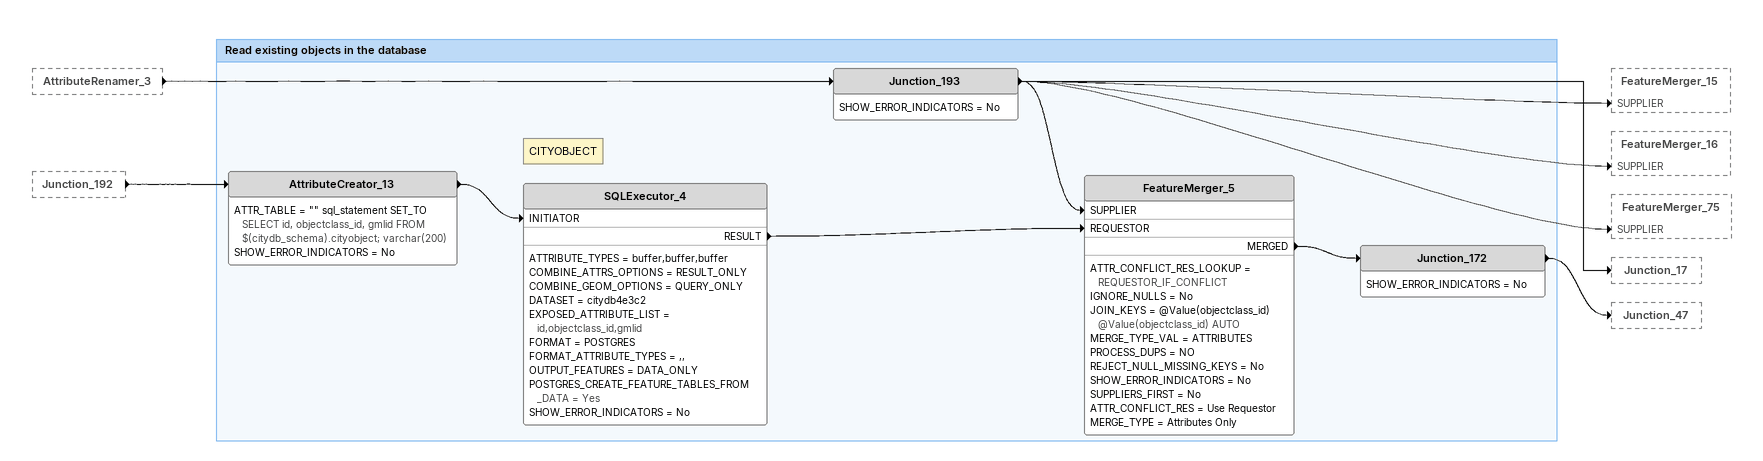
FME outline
AttributeRenamer_3 [outside]
    -> Junction_193
Junction_192 [outside]
    -> AttributeCreator_13

Bookmark: Read existing objects in the database
Junction_193
    SHOW_ERROR_INDICATORS = No
    -> FeatureMerger_5 [SUPPLIER]
    -> FeatureMerger_15 [SUPPLIER]
    -> FeatureMerger_16 [SUPPLIER]
    -> FeatureMerger_75 [SUPPLIER]
    -> Junction_17
AttributeCreator_13
    ATTR_TABLE = "" sql_statement SET_TO SELECT id, objectclass_id, gmlid FROM $(citydb_schema).cityobject; varchar(200)
    SHOW_ERROR_INDICATORS = No
    -> SQLExecutor_4 [INITIATOR]
Note: CITYOBJECT
SQLExecutor_4
    ATTRIBUTE_TYPES = buffer,buffer,buffer
    COMBINE_ATTRS_OPTIONS = RESULT_ONLY
    COMBINE_GEOM_OPTIONS = QUERY_ONLY
    DATASET = citydb4e3c2
    EXPOSED_ATTRIBUTE_LIST = id,objectclass_id,gmlid
    FORMAT = POSTGRES
    FORMAT_ATTRIBUTE_TYPES = ,,
    OUTPUT_FEATURES = DATA_ONLY
    POSTGRES_CREATE_FEATURE_TABLES_FROM_DATA = Yes
    SHOW_ERROR_INDICATORS = No
    RESULT -> FeatureMerger_5 [REQUESTOR]
FeatureMerger_5
    ATTR_CONFLICT_RES_LOOKUP = REQUESTOR_IF_CONFLICT
    IGNORE_NULLS = No
    JOIN_KEYS = @Value(objectclass_id) @Value(objectclass_id) AUTO
    MERGE_TYPE_VAL = ATTRIBUTES
    PROCESS_DUPS = NO
    REJECT_NULL_MISSING_KEYS = No
    SHOW_ERROR_INDICATORS = No
    SUPPLIERS_FIRST = No
    ATTR_CONFLICT_RES = Use Requestor
    MERGE_TYPE = Attributes Only
    MERGED -> Junction_172
Junction_172
    SHOW_ERROR_INDICATORS = No
    -> Junction_47
